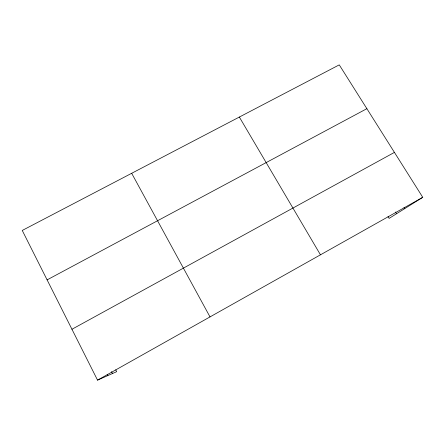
<?xml version="1.0" encoding="UTF-8"?>
<svg xmlns="http://www.w3.org/2000/svg" width="445" height="445" viewBox="0 0 445 445"><rect width="100%" height="100%" fill="white"/><g stroke="black" fill="none" stroke-linecap="round" stroke-linejoin="round"><path stroke-width="0.67" d="M115.739 369.834L116.673 371.675L97.533 380.136L22.25 230.454L339.257 64.864L422.75 197.319L389.125 218.389L388.04 216.626M97.533 380.136L422.75 197.319M71.945 329.267L394.431 152.39M47.103 279.872L366.875 108.68M404.027 207.409L404.761 208.588M395.416 212.02L396.501 213.767M239.349 117.052L320.461 254.818M131.675 173.294L210.012 316.907M111.578 371.67L112.513 373.511M107.201 374.351L107.829 375.586"/></g></svg>
